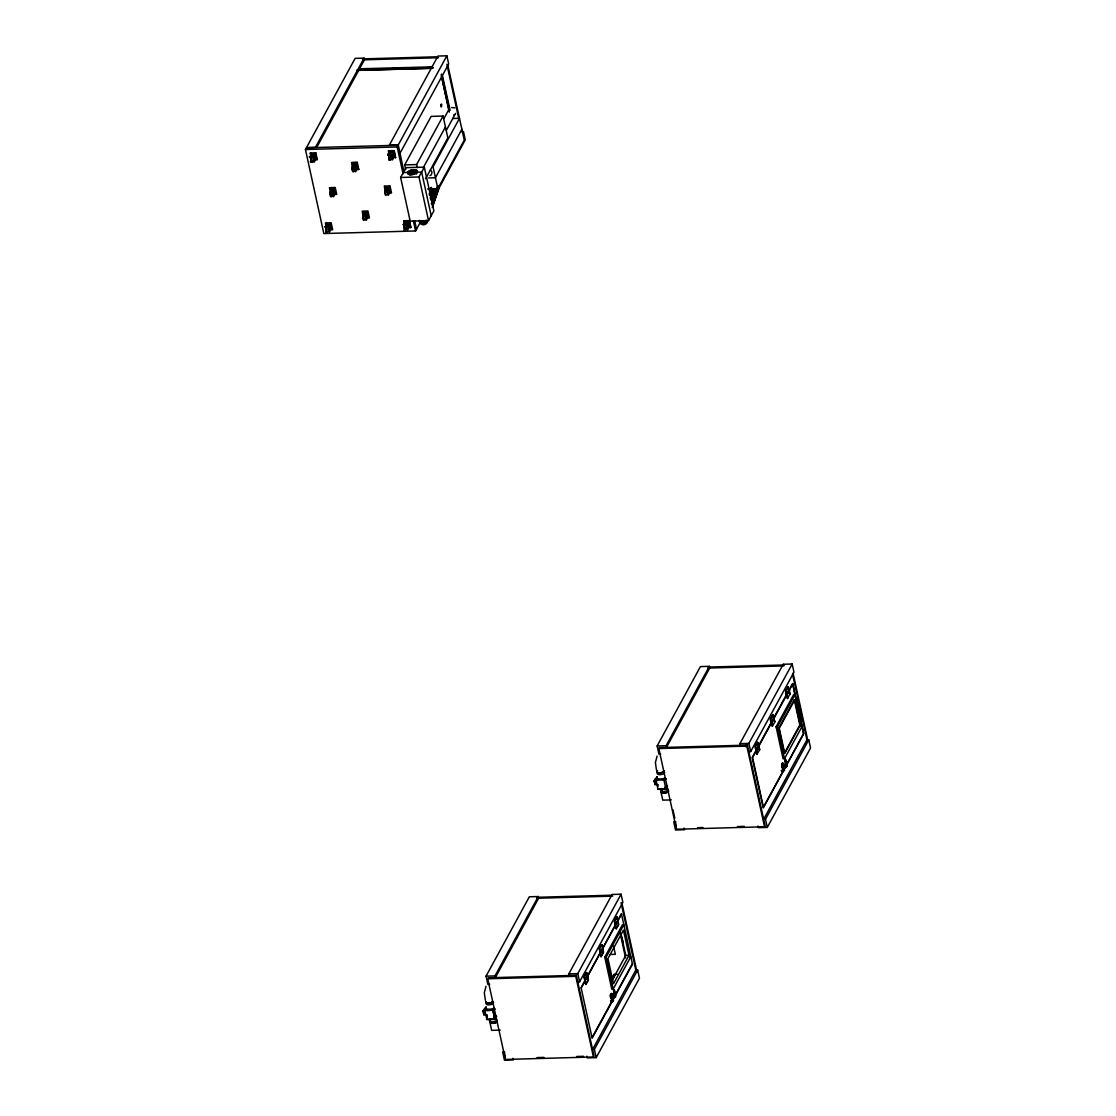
<?xml version="1.0" encoding="UTF-8"?>
<svg xmlns="http://www.w3.org/2000/svg" width="1116" height="1116" viewBox="0 0 1116 1116"><rect width="100%" height="100%" fill="white"/><g stroke="black" fill="none" stroke-linecap="round" stroke-linejoin="round"><path stroke-width="1.5" d="M611.373 995.821C611.847 992.808 612.293 999.336 611.373 995.821L615.042 995.723M786.808 764.655L782.93 764.613L782.539 766.985L782.525 764.502M430.776 188.981L430.846 188.018M483.856 1014.597L486.59 1014.807M612.126 994.816A2.316 0.767 88.4 0 0 610.857 994.426L611.791 994.97M611.498 997.397L611.484 994.858M654.952 784.395L657.687 784.604M782.302 764.167L782.609 767.571L782.888 765.478M786.543 765.492L786.78 766.05M311.573 162.071L310.527 156.575L309.523 157.328L310.499 157.203L309.439 156.603M310.736 160.076L310.527 156.575L309.397 156.7M325.956 232.086L325.914 232.17C328.341 233.021 323.305 224.246 326.486 228.027M325.956 230.328L325.844 226.52L324.7 226.646L325.802 227.162M388.773 157.886L388.745 154.385L387.657 154.413L388.745 154.385M388.717 157.537L388.689 154.468M405.094 229.84L403.825 224.428L404.201 225.837M404.257 227.831L404.048 224.33L402.904 224.456L403.964 225.055M334.2 187.976L334.758 188.437M314.586 159.686C314.768 156.742 312.075 162.629 315.675 158.667L314.768 154.468L314.28 160.272L316.205 158.528M314.572 159.295L314.6 158.751M314.335 160.341L314.517 158.849M326.444 230.384L326.862 224.511L327.476 227.315M326.444 229.966L326.43 229.226M331.522 192.008L330.908 189.204L330.476 195.077L330.713 194.044M329.234 230.022C329.918 225.613 327.672 232.895 330.992 228.613L330.071 224.414L329.415 229.882M329.862 229.38L329.527 228.752L329.89 229.645M331.061 192.022L330.503 189.092L334.633 188.981L335.553 193.18L334.8 193.319C332.624 197.895 332.763 190.487 333.977 194.365M333.377 193.724L333.698 194.979L335.037 193.319L334.116 189.106L333.698 194.979M333.67 193.71L333.363 194.868M364.235 215.5L363.621 212.696L363.202 218.569M363.021 217.969L363.844 212.696L364.458 215.5M366.327 217.006L366.55 217.453M366.634 217.439L366.411 218.485M385.48 192.147L385.55 193.208M390.042 156.352L390.014 158.026M385.439 192.51L384.295 186.093L390.028 185.926L391.507 192.929L388.284 193.459L388.131 191.408L388.633 193.263M390.377 191.645L388.521 193.124L389.847 191.785L388.926 187.572L388.298 192.817L388.759 191.868M392.916 157.496L392.888 156.589L392.483 157.175M405.68 225.111L405.066 222.321L404.522 228.041M426.214 220.354A4.325 0.851 83.8 0 0 427.358 221.721L426.758 220.34M484.191 1009.227L483.228 1011.096L484.065 1014.876M655.287 779.024L654.213 780.991L654.952 784.478M611.01 994.663L610.717 996.923L611.749 997.313M615.544 996.142C616.269 996.072 610.912 995.193 611.596 996.253M353.619 166.968L353.005 164.178L352.517 169.981L353.228 164.164L353.842 166.968M352.642 169.437C353.284 168.586 351.749 168.46 353.256 169.827M407.619 226.562L407.856 228.096L409.195 226.422L408.275 222.224L407.912 227.483M311.043 157.579L311.545 154.552L312.159 157.356M311.28 157.565L311.783 154.552L312.396 157.342M313.987 160.188L314.531 154.468L315.451 158.667M326.583 227.524L327.086 224.497L327.699 227.301M333.126 193.654L333.879 189.12L334.8 193.319M329.583 230.231L329.848 224.428L330.755 228.627L331.522 228.487M355.558 169.534L356.213 164.08L357.134 168.279L355.334 169.548L355.976 164.094L356.897 168.293L355.809 169.632L358.822 169.367L355.962 169.451M366.118 218.429L366.606 212.612L367.527 216.811L368.28 216.671L367.359 212.472L363.23 212.584L363.774 215.514M366.732 217.857L366.829 212.612L367.75 216.811L366.425 218.15M389.819 157.9L389.01 157.091L389.763 152.362L390.377 155.166M389.791 157.872L389.986 152.362L390.6 155.152M385.229 193.473L385.718 187.669L386.555 190.459M385.955 187.655L385.355 192.929L385.173 191.994M392.065 157.97L392.971 152.278L393.892 156.477L392.148 158.026L392.748 152.278L393.669 156.477L392.441 157.97M388.507 193.445L388.703 187.586L389.624 191.785M404.801 225.334L405.303 222.307L405.917 225.111M407.856 228.096L408.051 222.237L408.972 226.436L407.759 227.929M335.442 193.807L335.804 193.584M311.517 162.197C310.15 157.691 312.926 162.28 310.597 162.225L311.42 161.443L310.457 161.555M311.252 153.952L310.485 153.492L311.364 153.464M314.977 153.464L315.214 153.269M316.135 159.267L317 159.337L316.233 158.779M329.987 188.311L330.768 188.339L329.987 188.172M326.207 223.284L325.97 223.674M331.884 229.422L331.843 228.906M357.036 163.215L356.339 162.838L357.204 163.02M357.706 168.893L358.431 168.976L357.873 168.502M362.77 211.552L363.481 211.859M367.011 211.817L367.164 211.747M393.278 151.092L393.976 151.441L393.195 151.525M395.05 157.007L394.38 156.645L394.785 157.272M389.205 186.456L389.833 186.902L389.442 186.163M390.474 192.078L390.851 192.51M409.977 226.478L410.2 226.771M587.128 976.221L587.993 976.291L588.383 980.001C583.919 989.976 584.059 977.379 587.644 976.653M756.55 750.747C758.099 760.582 756.564 746.785 755.964 750.817C757.485 751.082 760.68 745.711 758.503 745.725L752.198 757.555L763.232 807.97L803.576 733.979L792.541 683.564L789.249 689.604M757.806 742.377L755.406 746.785L755.909 750.147L755.183 746.785L757.583 742.377L758.615 746.283M771.714 722.931C773.876 732.277 770.751 718.453 771.477 723.112C778.689 707.725 770.054 730.227 770.57 718.969L772.97 714.561L770.347 718.983L771.072 722.345M786.864 695.129L787.603 698.49L786.864 695.129L789.612 690.358L788.817 690.106L786.096 694.682L786.752 695.296L785.497 691.167L788.133 686.759L788.873 690.12L758.782 745.474M787.91 686.759L790.016 694.068L789.277 690.762M430.929 189.943L431.111 188.13M437.988 191.087L438.072 190.794A4.45 1.186 86 0 0 438.072 185.674M330.88 194.351L330.155 193.738L330.894 193.668M330.685 194.365L330.476 193.542L330.838 194.895M329.401 229.589L329.945 228.71M329.639 228.752L329.778 229.254M352.837 163.424L352.112 162.838L352.558 163.494M355.934 168.474L355.613 169.353L356.088 168.376M355.767 169.158L356.032 169.311M363.244 218.29L363.035 217.006M363.174 217.773L363.188 217.034L363.16 217.983M419.365 220.438L419.783 221.721L419.058 220.48M421.067 222.823L420.969 223.158A5.106 1.004 83.8 0 1 419.602 221.526L419.49 221.038M427.414 221.554L426.41 223.312A5.901 1.172 83.8 0 1 424.833 221.428L424.708 220.884M427.079 222.349L426.996 222.586A5.189 1.032 83.8 0 1 425.615 220.926L425.503 220.438M429.939 190.948L431.069 187.683M429.255 193.849L431.501 187.404M429.381 195.161L431.613 188.771M430.26 194.965L432.478 188.618M430.134 198.076L433.454 188.562M430.609 199.75L434.501 188.59M431.599 199.973L435.533 188.716M431.362 203.572L437.054 187.293M432.031 204.228L437.737 187.879M432.297 204.73L436.133 193.752M432.464 205.051L438.183 186.525M432.506 205.804L437.528 191.394A5.162 1.367 86 0 0 437.695 190.431M432.645 205.916L438.435 189.329L438.379 186.051A3.585 0.949 86 0 1 438.379 190.097L432.241 207.548M389.61 159.895L389.721 158.165M405.038 229.952L404.857 228.124M404.341 228.138L405.206 229.952L405.024 228.124M614.4 975.44L613.967 977.253M611.819 996.421L615.39 995.793M782.065 764.265L782.665 763.749L783.167 765.116M611.819 997.509L611.833 997.132A2.316 0.767 88.4 0 1 610.787 997.69A2.316 0.767 88.4 0 1 610.717 994.147A2.316 0.767 88.4 0 1 611.889 994.816L611.791 994.244A2.427 0.809 88.4 0 0 610.717 993.993A2.427 0.809 88.4 0 0 610.578 997.132L610.717 997.634A2.427 0.809 88.4 0 0 611.973 997.188M409.042 174.445L408.833 172.422L403.308 172.575M416.491 173.887L416.282 171.85M355.516 168.488L355.906 169.772M355.376 169.688L355.711 168.725M389.065 156.77L389.749 156.407L389.01 155.738A2.916 0.976 88.4 0 0 389.386 159.546A2.916 0.976 88.4 0 0 390.656 158.96M389.484 156.756L388.34 150.786L394.074 150.632L395.552 157.621L394.074 150.632M392.302 157.956L392.567 157.509M366.174 216.95L366.16 217.787M783.195 764.544L783.097 763.972A2.427 0.809 88.4 0 0 782.023 763.707A2.427 0.809 88.4 0 0 781.884 766.845L782.023 767.348A2.427 0.809 88.4 0 0 783.348 766.329A2.316 0.767 88.4 0 1 782.149 767.529A2.316 0.767 88.4 0 1 782.079 763.749A2.316 0.767 88.4 0 1 783.293 765.102M414.678 220.856L416.505 229.254L415.57 230.97L323.835 233.551L305.449 149.516L306.384 147.8L398.119 145.233L397.184 146.949L403.071 173.831M364.081 58.116L315.451 147.312L306.509 147.563L355.139 58.367L364.081 58.116L364.444 59.804L316.651 147.479M310.597 162.225L310.499 161.471M315.284 154.329L311.099 154.566L311.699 157.37L311.155 154.44L315.284 154.329L316.135 158.653M315.828 152.878L310.122 152.976L311.308 158.584M334.577 189.106L335.498 193.305M351.568 162.601L357.301 162.434L351.568 162.601L352.74 169.981M356.743 163.94L357.594 168.265L356.743 163.94L352.614 164.066L353.158 166.982M327.016 227.315L326.472 224.4L327.086 227.204M330.531 224.4L326.402 224.525M387.74 155.138L388.703 155.012L387.657 154.413M389.372 152.25L393.502 152.139L389.372 152.25L389.916 155.18M388.717 159.267L389.903 159.993L389.456 158.402M388.814 160.02L389.944 159.909M398.259 144.982L446.874 55.8L437.932 56.051L389.317 145.233L398.259 144.982L404.006 172.115M393.669 156.477L394.422 156.338L393.502 152.139M367.359 212.472L368.21 216.797M400.044 153.185L448.674 63.989L446.874 55.8M389.386 187.558L385.327 187.558L385.871 190.487M405.708 169.59L404.69 164.903L431.139 116.385L443.066 116.05L447.851 137.91L425.531 178.839M400.63 177.472L405.973 167.665L424.317 167.149L433.887 210.854L428.544 220.647L410.186 221.163L400.63 177.472L418.974 176.956L424.317 167.149M417.3 167.693L416.617 164.568L443.066 116.05M443.903 118.617L448.534 110.135M423.145 167.916L445.451 126.973M446.372 130.279L455.593 113.372M405.261 229.854L404.173 229.882M404.522 224.958L403.643 220.745L409.377 220.577L410.855 227.58L407.884 227.776M404.899 229.296L404.118 229.98M408.972 226.436L409.656 226.409C412.278 221.108 401.802 219.978 405.22 225.125M461.885 129.233L435.435 177.751L428.614 177.932M409.656 226.409L408.805 222.084M429.493 190.641L431.153 187.614M410.855 227.58L409.377 220.577M427.595 188.953L437.821 188.674L464.27 140.156L447.781 64.951M416.645 229.017L419.937 222.963M437.249 191.227L465.274 139.835L463.475 131.632L461.647 131.688M489.673 984.312L487.845 984.368L486.046 976.165L529.333 896.79L538.275 896.539L538.637 898.213L495.365 977.602L494.988 975.914L538.275 896.539M487.72 978.774L488.25 977.797L576.316 975.328L593.977 1056.001L593.447 1056.978L505.367 1059.447L487.72 978.774L575.786 976.319L576.316 975.328M483.116 1011.194L484.205 1009.101M493.607 1018.085A6.431 3.013 -12.3 0 0 495.783 1017.443L494.848 1019.313L486.883 1019.536L484.86 1010.301L485.823 1008.529A6.431 3.013 -12.3 0 0 493.788 1008.306L493.816 1008.404M486.883 1019.382L494.848 1019.159L492.881 1010.12L493.788 1008.306M660.77 754.109L658.942 754.151L657.143 745.962L700.43 666.587L709.371 666.336L709.734 668.01L666.461 747.399L666.085 745.711L709.371 666.336M658.817 748.571L659.347 747.594L747.413 745.125L765.074 825.798L764.544 826.775L676.463 829.244L658.817 748.571L746.883 746.102L747.413 745.125M654.199 780.963L655.301 778.898M664.913 778.201L664.885 778.089A6.431 3.013 -12.3 0 1 656.919 778.312L655.957 780.098L657.98 789.333L665.945 789.11L666.88 787.226A6.431 3.013 -12.3 0 1 664.704 787.868M505.367 1059.447L504.432 1051.746M664.885 778.089L663.978 779.917L655.957 780.098L656.919 778.312M666.88 787.226L665.945 788.942L657.98 789.165M569.216 975.537L568.839 973.85L612.126 894.46L621.068 894.209L622.868 902.412L579.581 981.787L577.753 981.843M579.581 981.787L577.795 973.598L621.068 894.209M586.709 972.58L584.31 976.988L584.812 980.364L584.087 977.002L586.486 972.594L587.448 975.942L581.101 987.758L592.136 1038.173L632.479 964.182L621.445 913.767L587.686 975.677M599.25 949.186C603.142 938.11 604.356 952.436 599.976 952.548C601.859 955.896 596.99 945.113 601.873 944.778M617.036 916.961L614.637 921.37L615.139 924.745L614.4 921.384L616.813 916.975L618.71 924.383C614.539 934.19 614.232 922.081 617.971 921.035M584.812 980.364L587.225 975.942L586.486 972.594M581.269 987.925L621.486 914.171M601.147 956.607L600.408 953.245L602.807 948.837L603.324 952.199L601.147 956.607L603.547 952.199L602.807 948.837M585.747 984.424L588.16 980.015L587.421 976.653M616.074 928.805L618.473 924.397L617.748 921.035M604.774 957.179L622.407 924.829L623.788 924.801L606.155 957.137L613.144 989.069L611.763 989.111L604.774 957.179L606.155 957.137M676.463 829.244L675.529 821.543M740.313 745.321L739.936 743.647L783.223 664.257L792.165 664.006L793.964 672.195L750.677 751.584L748.85 751.64M614.121 974.77L614.511 975.956L614.177 974.394M611.903 980.852L625.755 955.422L620.984 933.562M613.967 977.672L614.232 976.765M628.978 955.324L613.479 983.754L607.955 958.546L623.453 930.116L628.978 955.324L625.755 955.422M613.144 989.069L630.777 956.733L629.396 956.761M613.814 989.641L614.581 995.737L613.479 990.255C616.646 988.497 615.851 1006.785 613.926 990.241L614.274 989.627M750.677 751.584L748.892 743.395L792.165 664.006M611.387 1000.48L611.136 1001.694M611.359 1001.066L611.903 1000.089M592.122 1037.503L632.34 963.75M612.879 1001.736L611.945 1001.652L613.549 1000.508L612.628 1000.536M786.334 694.487L785.734 691.167L788.133 686.759M594.382 1049.431L637.668 970.055L635.827 970.097L592.554 1049.486L594.382 1049.431L596.181 1057.633L587.239 1057.884L586.863 1056.196M757.053 754.109L759.689 749.687L758.727 746.339L759.689 749.687M772.216 726.307L774.853 721.885L773.876 718.523L774.853 721.885M787.38 698.49L790.016 694.068M776.08 726.865L793.713 694.515L795.094 694.487L777.461 726.823L784.45 758.754L783.069 758.796L776.08 726.865L777.461 726.823M596.181 1057.633L639.454 978.244L637.668 970.055M784.45 758.754L802.083 726.418L800.702 726.446M785.12 759.354L785.887 765.45L784.785 759.968C786.166 757.415 790.016 771.058 782.86 766.455M786.599 766.455L785.58 759.34M786.571 765.855L782.442 765.576L786.348 765.437M782.832 770.654L781.242 770.696L783.195 769.775M782.609 770.654L782.009 771.309L784.199 769.468M782.721 771.449L784.046 769.063M783.055 771.547L784.618 770.193L783.725 770.319M765.478 819.228L808.765 739.838L806.924 739.894L763.651 819.284L765.478 819.228L767.278 827.416L758.336 827.667L757.959 825.993M767.278 827.416L810.551 748.041L808.765 739.838M486.018 986.223L484.316 992.766L485.348 1000.173M657.115 756.02L655.413 762.563L656.445 769.97M330.81 223.646L330.489 223.716M389.372 151.637L388.87 151.539M404.215 221.038L404.313 221.54M756.983 748.097L757.513 748.724M757.569 748.418L757.513 748.543M310.694 158.081L310.806 157.928A2.916 0.976 88.4 0 1 311.978 156.659M408.623 220.884L408.763 220.968M384.797 186.358L385.062 187.014M782.456 764.488L782.958 765.116M352.684 169.437L352.698 168.502M330.936 193.012L330.489 194.435L331.131 189.19L331.745 191.994M392.079 156.101L391.981 157.844M388.187 193.333L388.8 191.868M787.352 692.394L788.217 692.785L787.324 692.799M585.942 978.216L586.639 978.858L586.067 978.174M425.726 223.549L426.493 223.033M453.738 114.962L454.589 114.557M352.503 163.522L352.419 162.95M429.939 175.672L431.39 174.752L431.948 172.352A3.892 3.195 28.6 0 0 430.344 169.995M368.671 217.55L368.531 217.508M772.272 720.127L772.551 720.894M484.511 1013.3L484.944 1012.547L484.762 1013.328M617.594 920.351L616.813 916.975M326.402 227.831L325.844 226.52M451.645 107.485L454.756 107.847M420.885 221.526L421.025 222.112A6.347 1.256 83.8 0 0 422.727 224.149L424.722 224.204A6.64 1.311 83.8 0 1 422.936 222.084L422.797 221.47M483.2 1011.096L485.753 1011.026M363.049 58.869L437.319 56.79M362.519 59.859L438.504 57.725M359.366 68.801L431.725 66.876M359.003 69.611L433.064 67.532M358.961 69.666L433.036 67.588M356.841 70.308L432.631 68.188M356.855 70.42L432.645 68.299M452.678 118.505L459.499 118.31L433.05 166.828L437.821 188.674M305.449 149.516L397.184 146.949M391.995 156.812L392.344 157.509M314.475 159.895L317.376 159.755L315.856 152.822M392.692 157.705L395.58 157.565M310.82 160.369L311.685 162.183M310.653 162.127L311.741 162.099M404.69 164.903L416.617 164.568M354.902 168.223L357.65 168.153M416.115 172.213L421.653 172.059L431.208 215.751M332.429 194.519L336.725 194.393L335.205 187.474L329.443 187.683L330.964 194.616M366.55 218.039L369.438 217.899L367.931 210.966L362.156 211.189L363.37 216.727M329.666 229.966L332.68 229.701L331.173 222.768L325.426 222.935L326.304 227.148A2.916 0.976 88.4 0 0 326.277 231.193A2.916 0.976 88.4 0 0 327.588 231.64M325.76 231.514L326.737 231.389M710.069 667.033L784.325 664.955M707.809 668.065L783.697 665.931L783.223 664.257M657.143 745.962L666.085 745.711M739.936 743.647L748.892 743.395M758.545 745.739L757.583 742.377M656.85 780.823L654.325 780.893L655.162 784.674M671.288 799.907L662.764 800.144L660.379 789.221M675.571 821.753L673.743 821.795L675.529 829.997L684.471 829.746L684.108 828.058M697.723 827.681L702.954 827.528M737.397 826.565L744.344 826.37M537.242 897.292L611.498 895.213M536.712 898.268L612.698 896.134M599.976 952.548L599.473 949.186M600.408 953.245L600.91 956.621M610.131 954.459L615.348 954.32L613.535 946.061M486.046 976.165L494.988 975.914M568.839 973.85L577.795 973.598M614.26 974.352L617.246 974.268M610.536 976.402L613.981 976.305M611.554 996.741L615.223 996.644M611.219 1001.345L611.08 1000.606M484.86 1010.301L492.881 1010.12M500.191 1030.11L491.668 1030.347L489.282 1019.424M504.474 1051.956L502.646 1052.011L504.432 1060.2L513.374 1059.949L513.011 1058.275M536.991 1057.591L543.91 1057.396M576.707 1056.489L583.612 1056.294M616.66 923.281L616.562 922.472L616.506 923.253M311.224 157.928L310.806 157.928A2.916 0.976 88.4 0 0 311.169 161.736A2.916 0.976 88.4 0 0 312.452 161.15M388.759 192.803L388.396 191.98M353.2 168.028L352.865 169.548M408.149 227.483L407.968 226.548M773.695 718.383L772.97 714.561M389.903 159.993L388.856 158.179M366.383 217.773C365.56 219.824 365.713 214.467 366.341 217.508M423.787 221.233L423.927 221.833A6.403 1.269 83.8 0 0 425.628 223.87M421.806 221.568L421.96 222.182A6.626 1.311 83.8 0 0 423.843 223.925M420.104 221.345L420.23 221.889A5.831 1.158 83.8 0 0 421.778 223.758M419.114 220.633L419.211 221.052A4.213 0.837 83.8 0 0 420.146 222.67M793.071 673.157L807.789 740.382M792.541 674.148L807.245 741.373M797.382 699.592L801.651 719.095M772.746 714.575L773.486 717.937M782.386 770.291L782.428 771.379M782.023 770.556L782.204 771.393M746.883 746.102L764.544 826.775M745.586 745.181L745.948 746.855M672.948 809.77L674.789 818.181M663.922 779.875L665.945 789.11M446.888 64.254L458.648 118.031M442.299 75.037L450.125 110.317M441.239 74.814L449.33 111.795M441.49 76.502L449.218 111.795M621.975 903.374L637.055 972.273M621.082 902.663L636.148 971.576M621.891 937.356L623.342 943.955M620.077 932.753L625.588 957.96M615.572 925.443L616.311 928.805M601.65 944.778L602.389 948.14M613.102 999.671L611.498 1002.614M611.345 1000.117L611.526 1000.968M611.122 1000.131L611.401 1001.205M418.974 176.956L428.544 220.647M585.244 981.062L585.984 984.424M413.366 220.884L415.57 230.97M575.786 976.319L593.447 1056.978M393.432 152.264L394.353 156.463M404.048 224.33L404.383 225.837M389.456 187.446L390.307 191.771M357.301 162.434L358.794 169.423M330.601 224.288L331.452 228.613M495.783 1017.443L495.811 1017.541A6.431 3.013 -12.3 0 1 493.635 1018.183M492.826 1010.078L494.848 1019.313M483.089 1011.152L483.856 1014.681M407.745 226.632L407.759 227.078M437.04 190.166A5.664 1.493 86 0 1 436.886 191.338M409.265 173.943A3.892 1.814 -12.3 0 1 413.729 172.045A3.892 1.814 -12.3 0 1 416.645 173.538M312.006 156.965A1.953 1.59 28.6 0 1 313.805 154.845A1.953 1.59 28.6 0 1 315.242 157.635M314.907 158.946A2.916 0.976 88.4 0 1 313.861 162.141A2.916 0.976 88.4 0 1 313.024 158.067A2.916 0.976 88.4 0 1 314.503 156.993M327.309 226.925A1.953 1.59 28.6 0 1 328.16 224.832A1.953 1.59 28.6 0 1 330.671 225.962A1.953 1.59 28.6 0 1 329.82 228.055M326.207 227.246A2.916 0.976 88.4 0 1 327.518 227.008M327.616 227.259A1.953 1.59 28.6 0 1 327.923 224.874A1.953 1.59 28.6 0 1 330.629 225.753A1.953 1.59 28.6 0 1 329.848 227.985M390.251 154.719A1.953 1.59 28.6 0 1 392.051 152.599A1.953 1.59 28.6 0 1 393.488 155.389M388.982 155.71A2.916 0.976 88.4 0 1 390.195 154.468M393.111 156.756A2.916 0.976 88.4 0 1 391.911 159.825A2.916 0.976 88.4 0 1 391.409 155.04A2.916 0.976 88.4 0 1 393.041 156.017M405.792 225.139A1.953 1.59 28.6 0 1 406.098 222.754A1.953 1.59 28.6 0 1 408.805 223.632A1.953 1.59 28.6 0 1 408.038 225.864M405.805 229.436A2.916 0.976 88.4 0 1 404.48 229.003A2.916 0.976 88.4 0 1 404.424 225.055A2.916 0.976 88.4 0 1 405.722 224.818M363.914 214.677A1.953 1.59 28.6 0 1 365.225 212.961A1.953 1.59 28.6 0 1 367.499 214.286A1.953 1.59 28.6 0 1 366.578 216.239M364.527 219.294A2.916 0.976 88.4 0 1 363.244 219.88A2.916 0.976 88.4 0 1 362.84 216.044A2.916 0.976 88.4 0 1 364.053 214.802M386.178 190.083A1.953 1.59 28.6 0 1 386.875 188.032A1.953 1.59 28.6 0 1 389.358 188.841A1.953 1.59 28.6 0 1 389.093 191.031M386.485 190.417A1.953 1.59 28.6 0 1 386.652 188.116A1.953 1.59 28.6 0 1 389.289 188.66A1.953 1.59 28.6 0 1 389.121 190.962M386.443 194.798A2.916 0.976 88.4 0 1 385.132 194.351A2.916 0.976 88.4 0 1 385.076 190.404A2.916 0.976 88.4 0 1 386.373 190.166M331.354 191.617A1.953 1.59 28.6 0 1 332.066 189.581A1.953 1.59 28.6 0 1 334.535 190.376A1.953 1.59 28.6 0 1 334.27 192.566M331.801 195.802A2.916 0.976 88.4 0 1 330.517 196.388A2.916 0.976 88.4 0 1 330.113 192.552A2.916 0.976 88.4 0 1 331.326 191.296M353.758 166.926A1.953 1.59 28.6 0 1 353.925 164.61A1.953 1.59 28.6 0 1 356.576 165.154A1.953 1.59 28.6 0 1 356.409 167.47M353.73 171.292A2.916 0.976 88.4 0 1 352.419 170.86A2.916 0.976 88.4 0 1 352.349 166.912A2.916 0.976 88.4 0 1 353.66 166.675M783.237 764.474A2.427 0.809 88.4 0 1 783.334 765.06M783.809 766.315A2.427 0.809 88.4 0 1 782.595 767.613A2.427 0.809 88.4 0 1 782.511 763.637A2.427 0.809 88.4 0 1 783.781 765.046M783.544 766.287A2.316 0.767 88.4 0 1 782.386 767.529A2.316 0.767 88.4 0 1 782.316 763.735A2.316 0.767 88.4 0 1 783.516 765.088M664.313 770.933A3.892 1.814 -12.3 0 1 659.096 772.997A3.892 1.814 -12.3 0 1 657.366 770.626M666.908 787.338A6.431 3.013 -12.3 0 1 664.731 787.98M668.721 791.105A3.892 1.814 -12.3 0 1 663.518 793.169A3.892 1.814 -12.3 0 1 661.788 790.798M664.676 772.621A3.892 1.814 -12.3 0 1 659.472 774.671A3.892 1.814 -12.3 0 1 657.743 772.314M668.358 789.417A3.892 1.814 -12.3 0 1 663.141 791.481A3.892 1.814 -12.3 0 1 661.411 789.124M665.987 778.675A5.845 2.734 -12.3 0 1 663.378 779.805M656.989 779.526A5.845 2.734 -12.3 0 1 657.115 776.736M667.591 786.027A5.845 2.734 -12.3 0 1 664.996 787.171M658.063 786.292A5.845 2.734 -12.3 0 1 658.119 784.855M668.498 791.105A3.655 1.702 -12.3 0 1 663.615 793.044A3.655 1.702 -12.3 0 1 661.983 790.826M664.076 770.947A3.655 1.702 -12.3 0 1 659.193 772.872A3.655 1.702 -12.3 0 1 657.575 770.654M666.029 778.884A5.845 2.734 -12.3 0 1 663.434 780.028M657.045 779.735A5.845 2.734 -12.3 0 1 657.157 776.945M492.812 1001.652A3.892 1.814 -12.3 0 1 487.999 1003.2A3.892 1.814 -12.3 0 1 485.879 1001.345M497.22 1021.824A3.892 1.814 -12.3 0 1 492.421 1023.372A3.892 1.814 -12.3 0 1 490.287 1021.517M493.579 1002.824A3.892 1.814 -12.3 0 1 488.376 1004.888A3.892 1.814 -12.3 0 1 486.646 1002.517M496.857 1020.136A3.892 1.814 -12.3 0 1 491.612 1021.656A3.892 1.814 -12.3 0 1 490.315 1019.327M494.89 1008.892A5.845 2.734 -12.3 0 1 492.282 1010.022M490.803 1010.343A5.845 2.734 -12.3 0 1 486.785 1010.175M485.892 1009.743A5.845 2.734 -12.3 0 1 486.018 1006.939M496.648 1016.481A5.985 2.804 -12.3 0 1 493.97 1017.639M486.869 1016.76A5.985 2.804 -12.3 0 1 486.925 1015.267M497.025 1021.796A3.655 1.702 -12.3 0 1 492.519 1023.246A3.655 1.702 -12.3 0 1 490.51 1021.517M492.602 1001.624A3.655 1.702 -12.3 0 1 488.543 1003.089A3.655 1.702 -12.3 0 1 485.962 1001.819M496.494 1016.244A5.845 2.734 -12.3 0 1 493.9 1017.373M487.511 1017.095A5.845 2.734 -12.3 0 1 487.022 1015.058M494.932 1009.101A5.845 2.734 -12.3 0 1 492.337 1010.231M487.999 1010.636A5.845 2.734 -12.3 0 1 486.827 1010.385M485.948 1009.952A5.845 2.734 -12.3 0 1 486.06 1007.148M612.517 995.974A2.427 0.809 88.4 0 1 611.484 998.206A2.427 0.809 88.4 0 1 611.066 994.342A2.427 0.809 88.4 0 1 612.391 994.747M612.252 995.974A2.316 0.767 88.4 0 1 611.261 998.095A2.316 0.767 88.4 0 1 610.857 994.426M764.878 818.698L764.878 818.684M440.736 104.988C441.35 110.944 442.522 101.054 440.736 104.988M806.031 743.13L806.212 743.814L806.031 743.117M601.05 950.497L601.873 950.985L601.161 950.441M655.483 783.195L656.431 782.623L655.552 783.111M772.412 720.197L773.235 720.573L772.453 720.113M787.575 692.394L788.398 692.771L787.715 692.52M792.778 683.857L752.575 757.611L763.428 807.189L803.632 733.435L792.778 683.857M794.299 699.816L778.801 728.232L784.325 753.44L799.809 725.023L794.299 699.816M794.759 699.802L779.261 728.218L784.771 753.44L800.27 725.009L794.759 699.802M449.26 109.354L441.545 74.061L449.232 109.41M409.99 174.71A4.869 2.274 -12.3 0 0 417.245 171.543A4.869 2.274 -12.3 0 0 410.172 170.664A4.869 2.274 -12.3 0 0 409.99 174.71M410.493 174.222A3.892 1.814 -12.3 0 0 416.296 171.697A3.892 1.814 -12.3 0 0 410.632 170.985A3.892 1.814 -12.3 0 0 410.493 174.222A3.767 1.758 -12.3 0 0 416.17 171.711A3.767 1.758 -12.3 0 0 410.688 171.027A3.767 1.758 -12.3 0 0 410.549 174.166M409.949 174.487A4.869 2.274 -12.3 0 0 417.203 171.334A4.869 2.274 -12.3 0 0 410.13 170.455A4.869 2.274 -12.3 0 0 409.949 174.487M410.437 174.012A3.892 1.814 -12.3 0 0 416.24 171.487A3.892 1.814 -12.3 0 0 410.59 170.776A3.892 1.814 -12.3 0 0 410.437 174.012M328.453 227.371A2.916 0.976 88.4 0 0 329.178 232.086A2.916 0.976 88.4 0 0 330.127 228.166A2.916 0.976 88.4 0 0 328.453 227.371M406.67 225.181A2.916 0.976 88.4 0 0 407.382 229.896A2.916 0.976 88.4 0 0 408.344 225.976A2.916 0.976 88.4 0 0 406.67 225.181M365.211 215.569A2.916 0.976 88.4 0 0 365.936 220.284A2.916 0.976 88.4 0 0 366.899 216.351A2.916 0.976 88.4 0 0 365.211 215.569M387.308 190.529A2.916 0.976 88.4 0 0 388.033 195.244A2.916 0.976 88.4 0 0 388.996 191.324A2.916 0.976 88.4 0 0 387.308 190.529M332.498 192.064A2.916 0.976 88.4 0 0 333.224 196.793A2.916 0.976 88.4 0 0 334.172 192.859A2.916 0.976 88.4 0 0 332.498 192.064M354.595 167.037A2.916 0.976 88.4 0 0 355.32 171.752A2.916 0.976 88.4 0 0 356.269 167.832A2.916 0.976 88.4 0 0 354.595 167.037"/></g></svg>
